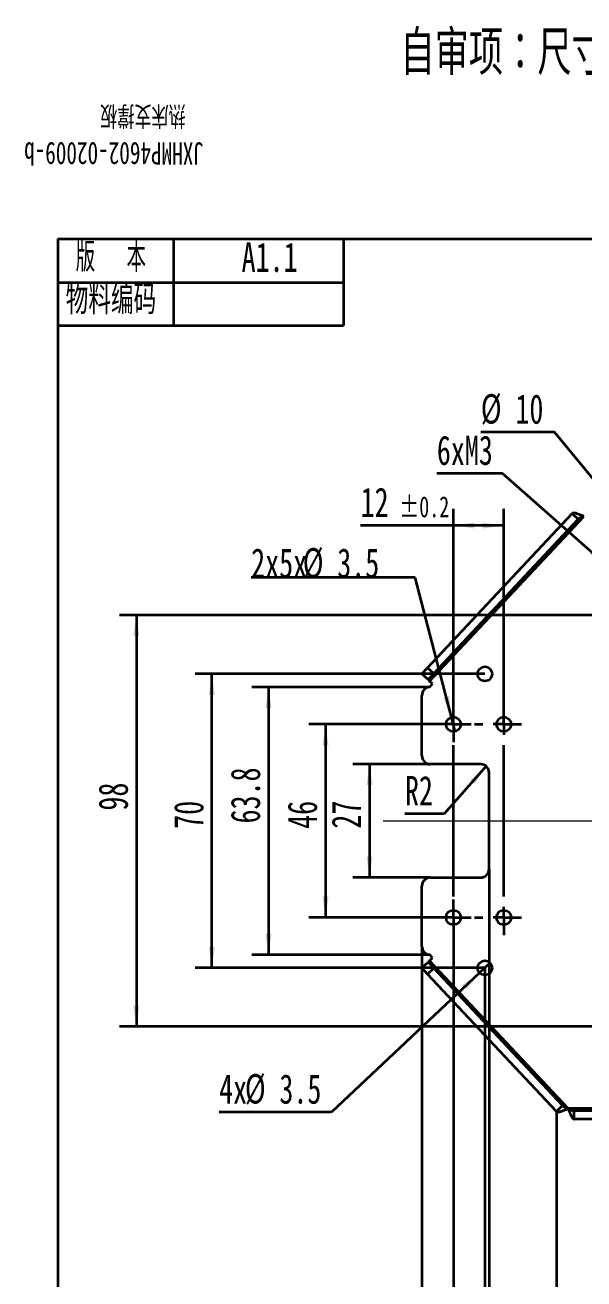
# Model space of a CAD drawing. Header units: millimetres. Extents: x 10 to 515, y -34 to 231.
# Drawn here: x 10.3 to 76.8, y 81.6 to 230.9 of the extents above; entities that cross this region are included whole.
import ezdxf

# ---------------------------------------------------------------- set-up
doc = ezdxf.new("R2010")
doc.units = ezdxf.units.MM
doc.linetypes.add('CENTERX2', pattern=[20.32, 12.7, -2.54, 2.54, -2.54])
doc.layers.add('FORMAT', color=7, linetype='Continuous', lineweight=35)
doc.layers.add('轮廓实线层', color=7, linetype='Continuous', lineweight=35)
doc.styles.add('SLDTEXTSTYLE0', font='TXT', dxfattribs={"width": 0.7, "bigfont": 'bigfont'})
doc.styles.add('SLDTEXTSTYLE1', font='TXT', dxfattribs={"width": 0.7})
doc.styles.add('SLDTEXTSTYLE26', font='TXT', dxfattribs={"width": 0.6, "bigfont": 'bigfont'})
doc.dimstyles.new('SLDDIMSTYLE1', dxfattribs={"dimtxt": 3.5, "dimasz": 2.5, "dimexe": 0, "dimexo": 0.0625, "dimgap": 0.875, "dimtad": 2, "dimlfac": 2, "dimrnd": 1e-09, "dimzin": 12, "dimdsep": 46, "dimtxsty": 'SLDTEXTSTYLE1', "dimsah": 1, "dimcen": 0.09, "dimadec": 0, "dimazin": 3, "dimtfac": 1, "dimtofl": 0, "dimtmove": 0, "dimatfit": 3, "dimfxl": 0, "dimfrac": 2, "dimtolj": 1, "dimtzin": 12, "dimarcsym": 0})
doc.dimstyles.new('SLDDIMSTYLE2', dxfattribs={"dimtxt": 3.5, "dimasz": 2.5, "dimexe": 0, "dimexo": 0.0625, "dimgap": 0.875, "dimtad": 0, "dimtih": 1, "dimtoh": 1, "dimlfac": 2, "dimrnd": 1e-09, "dimzin": 12, "dimdsep": 46, "dimtxsty": 'SLDTEXTSTYLE1', "dimblk1": 'NONE', "dimsah": 1, "dimcen": 0, "dimadec": 0, "dimazin": 3, "dimtfac": 1, "dimtmove": 0, "dimatfit": 3, "dimldrblk": 'NONE', "dimfxl": 0, "dimfrac": 2, "dimtolj": 1, "dimtzin": 12, "dimarcsym": 0})
doc.dimstyles.new('SLDDIMSTYLE3', dxfattribs={"dimtxt": 3.5, "dimasz": 2.5, "dimexe": 0, "dimexo": 0.0625, "dimgap": 0.875, "dimtad": 2, "dimlfac": 2, "dimrnd": 1e-09, "dimzin": 12, "dimdsep": 46, "dimtxsty": 'SLDTEXTSTYLE1', "dimsah": 1, "dimcen": 0.09, "dimadec": 0, "dimazin": 3, "dimtol": 1, "dimtp": 0.2, "dimtm": 0.2, "dimtfac": 1, "dimtdec": 1, "dimtofl": 0, "dimtmove": 0, "dimatfit": 3, "dimfxl": 0, "dimfrac": 2, "dimtolj": 1, "dimarcsym": 0})
doc.dimstyles.new('SLDDIMSTYLE4', dxfattribs={"dimtxt": 3.5, "dimasz": 2.5, "dimexe": 0, "dimexo": 0.0625, "dimgap": 0.875, "dimtad": 0, "dimtih": 1, "dimtoh": 1, "dimlfac": 2, "dimrnd": 1e-09, "dimzin": 12, "dimdsep": 46, "dimtxsty": 'SLDTEXTSTYLE1', "dimsah": 1, "dimcen": 0, "dimadec": 0, "dimazin": 3, "dimtfac": 1, "dimtofl": 0, "dimtmove": 1, "dimatfit": 3, "dimfxl": 0, "dimfrac": 2, "dimtolj": 1, "dimtzin": 12, "dimarcsym": 0})
doc.dimstyles.new('SLDDIMSTYLE5', dxfattribs={"dimtxt": 3.5, "dimasz": 2.5, "dimexe": 0, "dimexo": 0.0625, "dimgap": 0.875, "dimtad": 0, "dimtih": 1, "dimtoh": 1, "dimlfac": 2, "dimrnd": 1e-09, "dimzin": 12, "dimdsep": 46, "dimtxsty": 'SLDTEXTSTYLE1', "dimblk1": 'NONE', "dimsah": 1, "dimcen": 0, "dimadec": 0, "dimazin": 3, "dimtfac": 1, "dimtmove": 0, "dimatfit": 3, "dimldrblk": 'NONE', "dimfxl": 0, "dimfrac": 2, "dimtolj": 1, "dimtzin": 12, "dimarcsym": 0})
doc.dimstyles.new('SLDDIMSTYLE6', dxfattribs={"dimtxt": 3.5, "dimasz": 2.5, "dimexe": 0, "dimexo": 0.0625, "dimgap": 0.875, "dimtad": 2, "dimdec": 1, "dimlfac": 2, "dimrnd": 1e-09, "dimzin": 12, "dimdsep": 46, "dimtxsty": 'SLDTEXTSTYLE1', "dimsah": 1, "dimcen": 0.09, "dimadec": 0, "dimazin": 3, "dimtfac": 1, "dimtofl": 0, "dimtmove": 0, "dimatfit": 3, "dimfxl": 0, "dimfrac": 2, "dimtolj": 1, "dimtzin": 12, "dimarcsym": 0})
doc.dimstyles.new('SLDDIMSTYLE7', dxfattribs={"dimtxt": 3.5, "dimasz": 2.5, "dimexe": 0, "dimexo": 0.0625, "dimgap": 0.875, "dimtad": 0, "dimtih": 1, "dimtoh": 1, "dimlfac": 2, "dimrnd": 1e-09, "dimzin": 12, "dimdsep": 46, "dimtxsty": 'SLDTEXTSTYLE1', "dimblk1": 'NONE', "dimsah": 1, "dimcen": 0, "dimadec": 0, "dimazin": 3, "dimtfac": 1, "dimtmove": 0, "dimatfit": 3, "dimldrblk": 'NONE', "dimfxl": 0, "dimfrac": 2, "dimtolj": 1, "dimtzin": 12, "dimarcsym": 0})

# ---------------------------------------------------------------- blocks, each defined once
blk = doc.blocks.new('SW_NOTE_0_15')
at = {"layer": 'FORMAT', "color": 0, "attachment_point": 2, "rotation": 180}
for s, insert, char_height, style in [('热床支撑板', (-13.67, 1.12), 2.646, 'SLDTEXTSTYLE0'), ('JXHMP4602-02009-b', (-17.12, -3.41), 2.6458, 'SLDTEXTSTYLE1')]:
    blk.add_mtext(s, dxfattribs=dict(at, insert=insert, char_height=char_height, style=style))
blk = doc.blocks.new('_D')
at = {"layer": 'FORMAT'}
for p, q in [((58.53, 142.92), (49.29, 142.92)), ((51.29, 142.92), (51.29, 129.42)), ((58.53, 129.42), (49.29, 129.42))]:
    blk.add_line(p, q, dxfattribs=at)
for points in [[(51.29, 142.92), (50.94, 140.42), (51.64, 140.42)], [(51.29, 129.42), (51.64, 131.92), (50.94, 131.92)]]:
    blk.add_solid(points, dxfattribs=at)
at = {"layer": 'FORMAT', "insert": (46.78, 135.24), "char_height": 3.5, "attachment_point": 1, "rotation": 90, "style": 'SLDTEXTSTYLE1'}
blk.add_mtext('27', dxfattribs=at)
blk = doc.blocks.new('_D_3')
at = {"layer": 'FORMAT'}
for p, q in [((87.53, 160.67), (21.53, 160.67)), ((23.53, 160.67), (23.53, 111.67)), ((89.38, 111.67), (21.53, 111.67))]:
    blk.add_line(p, q, dxfattribs=at)
for points in [[(23.53, 160.67), (23.18, 158.17), (23.88, 158.17)], [(23.53, 111.67), (23.88, 114.17), (23.18, 114.17)]]:
    blk.add_solid(points, dxfattribs=at)
at = {"layer": 'FORMAT', "insert": (19.02, 137.39), "char_height": 3.5, "attachment_point": 1, "rotation": 90, "style": 'SLDTEXTSTYLE1'}
blk.add_mtext('98', dxfattribs=at)
blk = doc.blocks.new('_D_6')
at = {"layer": 'FORMAT'}
for p, q in [((73.32, 182.44), (64.54, 182.44)), ((89.69, 162.59), (73.32, 182.44)), ((92.87, 158.74), (89.69, 162.59))]:
    blk.add_line(p, q, dxfattribs=at)
blk.add_solid([(89.69, 162.59), (88.37, 164.75), (87.83, 164.3)], dxfattribs=at)
at = {"layer": 'FORMAT', "char_height": 3.5, "attachment_point": 1, "style": 'SLDTEXTSTYLE1'}
for s, insert in [('%%c', (64.54, 186.97)), ('10', (68.66, 186.95))]:
    blk.add_mtext(s, dxfattribs=dict(at, insert=insert))
blk = doc.blocks.new('_None')
blk = doc.blocks.new('_D_7')
at = {"layer": 'FORMAT'}
for p, q in [((59.15, 147.67), (44.06, 147.67)), ((46.06, 147.67), (46.06, 124.67)), ((59.15, 124.67), (44.06, 124.67))]:
    blk.add_line(p, q, dxfattribs=at)
for points in [[(46.06, 147.67), (45.71, 145.17), (46.41, 145.17)], [(46.06, 124.67), (46.41, 127.17), (45.71, 127.17)]]:
    blk.add_solid(points, dxfattribs=at)
at = {"layer": 'FORMAT', "insert": (41.54, 135.22), "char_height": 3.5, "attachment_point": 1, "rotation": 90, "style": 'SLDTEXTSTYLE1'}
blk.add_mtext('46', dxfattribs=at)
blk = doc.blocks.new('_D_8')
at = {"layer": 'FORMAT'}
for p, q in [((57.53, 121.22), (57.53, 54.56)), ((175.03, 121.22), (175.03, 54.56)), ((57.53, 56.56), (175.03, 56.56))]:
    blk.add_line(p, q, dxfattribs=at)
for points in [[(57.53, 56.56), (60.03, 56.21), (60.03, 56.91)], [(175.03, 56.56), (172.53, 56.91), (172.53, 56.21)]]:
    blk.add_solid(points, dxfattribs=at)
at = {"layer": 'FORMAT', "insert": (115.4, 61.08), "char_height": 3.5, "attachment_point": 1, "style": 'SLDTEXTSTYLE1'}
blk.add_mtext('235', dxfattribs=at)
blk = doc.blocks.new('_D_9')
at = {"layer": 'FORMAT'}
for p, q in [((61.28, 122.54), (61.28, 58.67)), ((171.28, 122.54), (171.28, 58.67)), ((61.28, 60.67), (171.28, 60.67))]:
    blk.add_line(p, q, dxfattribs=at)
for points in [[(61.28, 60.67), (63.78, 60.32), (63.78, 61.02)], [(171.28, 60.67), (168.78, 61.02), (168.78, 60.32)]]:
    blk.add_solid(points, dxfattribs=at)
at = {"layer": 'FORMAT', "attachment_point": 1, "style": 'SLDTEXTSTYLE1'}
for s, insert, char_height in [('220', (111.89, 65.18), 3.5), ('±0.2', (118.03, 64.14), 2.5)]:
    blk.add_mtext(s, dxfattribs=dict(at, insert=insert, char_height=char_height))
blk = doc.blocks.new('_D_11')
at = {"layer": 'FORMAT'}
for p, q in [((65.53, 130.42), (65.53, 67.74)), ((167.03, 130.42), (167.03, 67.74)), ((65.53, 69.74), (167.03, 69.74))]:
    blk.add_line(p, q, dxfattribs=at)
for points in [[(65.53, 69.74), (68.03, 69.39), (68.03, 70.09)], [(167.03, 69.74), (164.53, 70.09), (164.53, 69.39)]]:
    blk.add_solid(points, dxfattribs=at)
at = {"layer": 'FORMAT', "insert": (115.4, 74.25), "char_height": 3.5, "attachment_point": 1, "style": 'SLDTEXTSTYLE1'}
blk.add_mtext('203', dxfattribs=at)
blk = doc.blocks.new('_D_12')
at = {"layer": 'FORMAT'}
for p, q in [((65.19, 142.66), (60.16, 137.01)), ((60.16, 137.01), (55.51, 137.01))]:
    blk.add_line(p, q, dxfattribs=at)
blk.add_solid([(65.19, 142.66), (63.27, 141.03), (63.79, 140.56)], dxfattribs=at)
at = {"layer": 'FORMAT', "insert": (55.51, 141.52), "char_height": 3.5, "attachment_point": 1, "style": 'SLDTEXTSTYLE1'}
blk.add_mtext('R2', dxfattribs=at)
blk = doc.blocks.new('_D_13')
at = {"layer": 'FORMAT'}
for p, q in [((67.13, 177.53), (59.31, 177.53)), ((79.56, 166.58), (67.13, 177.53)), ((80.5, 165.75), (79.56, 166.58))]:
    blk.add_line(p, q, dxfattribs=at)
blk.add_solid([(79.56, 166.58), (77.92, 168.49), (77.45, 167.97)], dxfattribs=at)
at = {"layer": 'FORMAT', "insert": (59.31, 182.04), "char_height": 3.5, "attachment_point": 1, "style": 'SLDTEXTSTYLE1'}
blk.add_mtext('6xM3', dxfattribs=at)
blk = doc.blocks.new('_D_15')
at = {"layer": 'FORMAT'}
for p, q in [((58.46, 152.1), (37.27, 152.1)), ((39.27, 152.1), (39.27, 120.23)), ((58.46, 120.23), (37.27, 120.23))]:
    blk.add_line(p, q, dxfattribs=at)
for points in [[(39.27, 152.1), (38.92, 149.6), (39.62, 149.6)], [(39.27, 120.23), (39.62, 122.73), (38.92, 122.73)]]:
    blk.add_solid(points, dxfattribs=at)
at = {"layer": 'FORMAT', "insert": (34.76, 135.86), "char_height": 3.5, "attachment_point": 1, "rotation": 90, "style": 'SLDTEXTSTYLE1'}
blk.add_mtext('63.8', dxfattribs=at)
blk = doc.blocks.new('_D_18')
at = {"layer": 'FORMAT'}
for p, q in [((61.28, 149.79), (61.28, 173.33)), ((67.28, 147.67), (67.28, 173.33)), ((61.28, 171.33), (50.23, 171.33)), ((67.28, 171.33), (61.28, 171.33))]:
    blk.add_line(p, q, dxfattribs=at)
for points in [[(61.28, 171.33), (63.78, 170.98), (63.78, 171.68)], [(67.28, 171.33), (64.78, 171.68), (64.78, 170.98)]]:
    blk.add_solid(points, dxfattribs=at)
at = {"layer": 'FORMAT', "attachment_point": 1, "style": 'SLDTEXTSTYLE1'}
for s, insert, char_height in [('12', (50.23, 175.85), 3.5), ('±0.2', (54.83, 174.81), 2.5)]:
    blk.add_mtext(s, dxfattribs=dict(at, insert=insert, char_height=char_height))
blk = doc.blocks.new('_D_19')
at = {"layer": 'FORMAT'}
for p, q in [((56.71, 165.15), (37.2, 165.15)), ((61.06, 148.51), (56.71, 165.15)), ((61.5, 146.82), (61.06, 148.51))]:
    blk.add_line(p, q, dxfattribs=at)
blk.add_solid([(61.06, 148.51), (60.76, 151.02), (60.09, 150.84)], dxfattribs=at)
at = {"layer": 'FORMAT', "char_height": 3.5, "attachment_point": 1, "style": 'SLDTEXTSTYLE1'}
for s, insert in [('%%c', (43.34, 168.64)), ('2x5x', (37.2, 168.62)), ('3.5', (47.45, 168.62))]:
    blk.add_mtext(s, dxfattribs=dict(at, insert=insert))
blk = doc.blocks.new('_D_30')
at = {"layer": 'FORMAT'}
for p, q in [((65.03, 153.67), (30.52, 153.67)), ((32.52, 118.67), (32.52, 153.67)), ((65.03, 118.67), (30.52, 118.67))]:
    blk.add_line(p, q, dxfattribs=at)
for points in [[(32.52, 153.67), (32.17, 151.17), (32.87, 151.17)], [(32.52, 118.67), (32.87, 121.17), (32.17, 121.17)]]:
    blk.add_solid(points, dxfattribs=at)
at = {"layer": 'FORMAT', "insert": (28.01, 135.22), "char_height": 3.5, "attachment_point": 1, "rotation": 90, "style": 'SLDTEXTSTYLE1'}
blk.add_mtext('70', dxfattribs=at)
blk = doc.blocks.new('_D_31')
at = {"layer": 'FORMAT'}
for p, q in [((65.03, 118.67), (65.03, 62.95)), ((167.53, 118.67), (167.53, 62.95)), ((65.03, 64.95), (167.53, 64.95))]:
    blk.add_line(p, q, dxfattribs=at)
for points in [[(65.03, 64.95), (67.53, 64.6), (67.53, 65.3)], [(167.53, 64.95), (165.03, 65.3), (165.03, 64.6)]]:
    blk.add_solid(points, dxfattribs=at)
at = {"layer": 'FORMAT', "insert": (115.4, 69.46), "char_height": 3.5, "attachment_point": 1, "style": 'SLDTEXTSTYLE1'}
blk.add_mtext('205', dxfattribs=at)
blk = doc.blocks.new('_D_32')
at = {"layer": 'FORMAT'}
for p, q in [((64.39, 118.07), (46.75, 101.49)), ((65.67, 119.26), (64.39, 118.07)), ((46.75, 101.49), (33.38, 101.49))]:
    blk.add_line(p, q, dxfattribs=at)
blk.add_solid([(64.39, 118.07), (62.33, 116.61), (62.81, 116.1)], dxfattribs=at)
at = {"layer": 'FORMAT', "char_height": 3.5, "attachment_point": 1, "style": 'SLDTEXTSTYLE1'}
for s, insert in [('%%c', (36.45, 106.02)), ('4x', (33.38, 106)), ('3.5', (40.56, 106))]:
    blk.add_mtext(s, dxfattribs=dict(at, insert=insert))
blk = doc.blocks.new('_D_35')
at = {"layer": 'FORMAT'}
for p, q in [((73.55, 101.58), (73.55, 72.34)), ((159.01, 101.58), (159.01, 72.34)), ((73.55, 74.34), (159.01, 74.34))]:
    blk.add_line(p, q, dxfattribs=at)
for points in [[(73.55, 74.34), (76.05, 73.99), (76.05, 74.69)], [(159.01, 74.34), (156.51, 74.69), (156.51, 73.99)]]:
    blk.add_solid(points, dxfattribs=at)
at = {"layer": 'FORMAT', "insert": (115.17, 78.85), "char_height": 3.5, "attachment_point": 1, "style": 'SLDTEXTSTYLE1'}
blk.add_mtext('170.9', dxfattribs=at)
blk = doc.blocks.new('SW_CENTERMARKSYMBOL_0')
at = {"layer": 'FORMAT', "color": 0}
for p, q in [((0, 1.25), (0, 2.125)), ((-1.25, 0), (-2.125, 0)), ((0, 0), (-1.25, 0)), ((0, 0), (0, 1.25)), ((0, 0), (0, -1.25)), ((0, 0), (1.25, 0)), ((1.25, 0), (2.125, 0)), ((0, -1.25), (0, -2.125))]:
    blk.add_line(p, q, dxfattribs=at)
blk = doc.blocks.new('SW_CENTERMARKSYMBOL_3')
at = {"layer": 'FORMAT', "color": 0}
for p, q in [((0, 1.25), (0, 2.125)), ((-1.25, 0), (-2.125, 0)), ((0, 0), (-1.25, 0)), ((0, 0), (0, 1.25)), ((0, 0), (0, -1.25)), ((0, 0), (1.25, 0)), ((1.25, 0), (2.125, 0)), ((0, -1.25), (0, -2.125))]:
    blk.add_line(p, q, dxfattribs=at)
blk = doc.blocks.new('SW_CENTERMARKSYMBOL_11')
at = {"layer": 'FORMAT', "color": 0}
for p, q in [((0, 1.25), (0, 2.125)), ((6, 1.25), (6, 2.125)), ((-1.25, 0), (-2.125, 0)), ((0, 0), (-1.25, 0)), ((0, 0), (0, 1.25)), ((0, 0), (0, -1.25)), ((0, 0), (1.25, 0)), ((2.5, 0), (3.5, 0)), ((6, 0), (4.75, 0)), ((6, 0), (6, 1.25)), ((6, 0), (6, -1.25)), ((6, 0), (7.25, 0)), ((7.25, 0), (8.125, 0)), ((0, -20.5), (0, -2.5)), ((6, -20.5), (6, -2.5)), ((0, -23), (0, -21.75)), ((6, -23), (6, -21.75)), ((-1.25, -23), (-2.125, -23)), ((0, -23), (-1.25, -23)), ((0, -23), (0, -24.25)), ((0, -23), (1.25, -23)), ((2.5, -23), (3.5, -23)), ((6, -23), (4.75, -23)), ((6, -23), (6, -24.25)), ((6, -23), (7.25, -23)), ((7.25, -23), (8.125, -23)), ((0, -24.25), (0, -25.125)), ((6, -24.25), (6, -25.125))]:
    blk.add_line(p, q, dxfattribs=at)

msp = doc.modelspace()

# ---------------------------------------------------------------- linework, layer by layer
at = {"color": 7, "linetype": 'Continuous', "lineweight": 35}
for p, q in [((58.2126364, 154.3949276), (75.4233647, 172.7530378)), ((58.4406168, 152.810464), (76.8202353, 172.4153904)), ((58.9421736, 153.7109865), (76.1529019, 172.0690967)), ((75.4233647, 172.7530378), (76.1529019, 172.0690967)), ((57.5286952, 153.6653904), (58.2126364, 154.3949276)), ((58.2126364, 154.3949276), (58.9421736, 153.7109865)), ((58.2582325, 152.9814493), (57.5286952, 153.6653904)), ((58.9421736, 153.7109865), (58.2582325, 152.9814493)), ((58.2582325, 152.9814493), (58.4406168, 152.810464)), ((58.8053854, 152.4684934), (58.4406168, 152.810464)), ((58.4634148, 152.1037248), (58.8053854, 152.4684934)), ((57.5286952, 143.9153904), (57.5286952, 151.1058579)), ((64.5286952, 142.9153904), (58.5286952, 142.9153904)), ((65.5286952, 130.4153904), (65.5286952, 141.9153904)), ((57.5286952, 121.224923), (57.5286952, 128.4153904)), ((58.5286952, 129.4153904), (64.5286952, 129.4153904)), ((58.4406168, 119.5203168), (58.2582325, 119.3493316)), ((58.4406168, 119.5203168), (58.8053854, 119.8622874)), ((74.9452353, 101.9153904), (58.4406168, 119.5203168)), ((58.8053854, 119.8622874), (58.4634148, 120.227056)), ((57.5286952, 118.6653904), (58.2582325, 119.3493316)), ((58.2126364, 117.9358532), (57.5286952, 118.6653904)), ((58.9421736, 118.6197944), (58.2126364, 117.9358532)), ((73.5483647, 101.577743), (58.2126364, 117.9358532)), ((58.2582325, 119.3493316), (58.9421736, 118.6197944)), ((74.2779019, 102.2616842), (58.9421736, 118.6197944)), ((73.5483647, 101.577743), (74.2779019, 102.2616842)), ((104.2786952, 101.9153904), (74.9452353, 101.9153904)), ((75.6542862, 100.6653904), (75.6542862, 101.6653904)), ((104.0286952, 101.6653904), (75.6542862, 101.6653904)), ((104.0286952, 100.6653904), (75.6542862, 100.6653904))]:
    msp.add_line(p, q, dxfattribs=at)
for centre in [(65.0286952, 153.6653904), (61.2786952, 147.6653904), (67.2786952, 147.6653904), (61.2786952, 124.6653904), (67.2786952, 124.6653904), (65.0286952, 118.6653904)]:
    msp.add_circle(centre, 0.875, dxfattribs=at)
for centre, start, end in [((58.5286952, 151.1058579), 93.742956357, 180), ((58.5286952, 143.9153904), 180, 270), ((64.5286952, 141.9153904), 0, 90), ((64.5286952, 130.4153904), 270, 0), ((58.5286952, 128.4153904), 90, 180), ((58.5286952, 121.224923), 180, 266.257043643)]:
    msp.add_arc(centre, 1, start, end, dxfattribs=at)
for points, knots in [([(76.8202353, 172.4153904), (76.6589498, 172.4848406), (76.5028343, 172.552089), (76.2747643, 172.6433506), (76.2021659, 172.6711823), (76.0631076, 172.7209431), (75.9961103, 172.7430272), (75.8707547, 172.7792358), (75.8129856, 172.7932346), (75.7065383, 172.812332), (75.6574445, 172.8173946), (75.5712774, 172.8171678), (75.5339642, 172.8120198), (75.4702199, 172.7909113), (75.4437609, 172.7747938), (75.4233647, 172.7530378)], [0, 0, 0, 0, 0.25, 0.25, 0.375, 0.375, 0.5, 0.5, 0.625, 0.625, 0.75, 0.75, 0.875, 0.875, 1, 1, 1, 1]), ([(76.8202353, 172.4153904), (76.7553995, 172.3944887), (76.6916022, 172.3739009), (76.5673249, 172.3292943), (76.5063071, 172.3050355), (76.3914338, 172.2503474), (76.3380251, 172.2202005), (76.2392468, 172.1514563), (76.1936596, 172.1125716), (76.1529019, 172.0690967)], [0, 0, 0, 0, 0.25, 0.25, 0.5, 0.5, 0.75, 0.75, 1, 1, 1, 1]), ([(73.5483647, 101.577743), (73.5891572, 101.534231), (73.6518066, 101.5138549), (73.7819666, 101.513326), (73.8301535, 101.518272), (73.9362953, 101.5371735), (73.9948038, 101.5512993), (74.1200709, 101.587425), (74.1860801, 101.6091489), (74.3251699, 101.6588486), (74.3990701, 101.6871672), (74.5497706, 101.7474405), (74.6266492, 101.7793851), (74.7838738, 101.8459143), (74.8645925, 101.8806654), (74.9452353, 101.9153904)], [0, 0, 0, 0, 0.25, 0.25, 0.375, 0.375, 0.5, 0.5, 0.625, 0.625, 0.75, 0.75, 0.875, 0.875, 1, 1, 1, 1]), ([(74.2779019, 102.2616842), (74.3186596, 102.2182092), (74.3635448, 102.1798914), (74.4620859, 102.111157), (74.5162898, 102.0805102), (74.6311515, 102.0258113), (74.6912208, 102.0019087), (74.8156377, 101.9572007), (74.8803994, 101.9362922), (74.9452353, 101.9153904)], [0, 0, 0, 0, 0.25, 0.25, 0.5, 0.5, 0.75, 0.75, 1, 1, 1, 1]), ([(74.9452353, 101.9153904), (75.0048786, 101.7502268), (75.0625922, 101.5903408), (75.1519999, 101.3615377), (75.1813486, 101.2895392), (75.240154, 101.1540576), (75.2698651, 101.0900763), (75.3291853, 100.9738602), (75.3584833, 100.9221412), (75.4173547, 100.8314224), (75.4472387, 100.7921442), (75.5063374, 100.7294371), (75.5356131, 100.7057367), (75.5946098, 100.6736698), (75.6244645, 100.6653904), (75.6542862, 100.6653904)], [0, 0, 0, 0, 0.25, 0.25, 0.375, 0.375, 0.5, 0.5, 0.625, 0.625, 0.75, 0.75, 0.875, 0.875, 1, 1, 1, 1]), ([(74.9452353, 101.9153904), (75.0048277, 101.8823859), (75.0634808, 101.8499242), (75.1810214, 101.7897676), (75.2404517, 101.7618444), (75.3589152, 101.7154435), (75.4174369, 101.6970986), (75.535147, 101.6720531), (75.5946937, 101.6653904), (75.6542862, 101.6653904)], [0, 0, 0, 0, 0.25, 0.25, 0.5, 0.5, 0.75, 0.75, 1, 1, 1, 1])]:
    msp.add_open_spline(points, degree=3, knots=knots, dxfattribs=at)
at = {"layer": 'FORMAT', "lineweight": 25}
for p, q in [((27.935568, 205.4508454), (14.185568, 205.4508454)), ((14.185568, 205.4508454), (14.185568, 200.2769667)), ((27.935568, 205.4508454), (27.935568, 200.2769667)), ((27.935568, 200.2769667), (14.185568, 200.2769667))]:
    msp.add_line(p, q, dxfattribs=at)
at = {"layer": 'FORMAT'}
for p, q in [((27.935568, 205.4508454), (27.935568, 195.1317102)), ((48.1787214, 205.4508454), (48.1787214, 195.1317102)), ((14.185568, 200.2769667), (48.1787214, 200.2769667)), ((14.185568, 195.1317102), (48.1787214, 195.1317102))]:
    msp.add_line(p, q, dxfattribs=at)
at = {"layer": 'FORMAT', "linetype": 'CENTERX2', "lineweight": 18, "ltscale": 2.5}
msp.add_line((52.9165743, 136.1653904), (175.8522581, 136.1653904), dxfattribs=at)
at = {"layer": '轮廓实线层'}
for q in [(291.185568, 205.4508454), (14.185568, 5.4508454)]:
    msp.add_line((14.185568, 205.4508454), q, dxfattribs=at)

# ---------------------------------------------------------------- block references
at = {"layer": 'FORMAT'}
for name, p in [('SW_NOTE_0_15', (37.9875124, 217.7071797)), ('SW_CENTERMARKSYMBOL_3', (61.2786952, 147.6653904)), ('SW_CENTERMARKSYMBOL_11', (61.2786952, 147.6653904)), ('SW_CENTERMARKSYMBOL_0', (61.2786952, 124.6653904))]:
    msp.add_blockref(name, p, dxfattribs=at)

# ---------------------------------------------------------------- texts
for s, insert, char_height, attachment_point, style in [('自审项：尺寸、公差（形位公差）、技术要求、材料、表面处理、粗糙度', (120.1700973, 230.256535), 5.291666667, 2, 'SLDTEXTSTYLE0'), ('版  本', (16.3148449, 205.0298521), 3.5, 1, 'SLDTEXTSTYLE26'), ('A1.1', (39.3950675, 205.0298521), 3.5, 2, 'SLDTEXTSTYLE1'), ('物料编码', (15.1178318, 199.9772987), 3.5, 1, 'SLDTEXTSTYLE0')]:
    msp.add_mtext(s, dxfattribs=dict(at, insert=insert, char_height=char_height, attachment_point=attachment_point, style=style))

# ---------------------------------------------------------------- dimensions: what is measured, and where the dimension line sits
dim = msp.add_diameter_dim_2p(p1=(92.8694511, 158.736791), p2=(89.6879394, 162.5939899), dimstyle='SLDDIMSTYLE2', dxfattribs=at)
dim.commit()
dim.dimension.update_dxf_attribs({"geometry": '_D_6', "text_midpoint": (68.1368069, 185.1259229), "dimtype": 163})
dim = msp.add_diameter_dim_2p(p1=(80.4975983, 165.7521654), p2=(79.5597922, 166.5786155), text='6xM3', dimstyle='SLDDIMSTYLE5', override={"dimpost": '<>'}, dxfattribs=at)
dim.commit()
dim.dimension.update_dxf_attribs({"geometry": '_D_13', "text_midpoint": (62.4294896, 179.6954988), "dimtype": 163})
for base, p1, p2, dimstyle, picture, middle in [((61.2786952, 171.3345621), (67.2786952, 147.6653904), (61.2786952, 149.7903904), 'SLDDIMSTYLE3', '_D_18', (55.2652362, 171.3345621)), ((167.0286952, 69.738133), (65.5286952, 130.4153904), (167.0286952, 130.4153904), 'SLDDIMSTYLE1', '_D_11', (117.7010833, 69.738133)), ((171.2786952, 60.6653904), (61.2786952, 122.5403904), (171.2786952, 122.5403904), 'SLDDIMSTYLE3', '_D_9', (117.7010833, 60.6653904)), ((175.0286952, 56.5641459), (57.5286952, 121.224923), (175.0286952, 121.224923), 'SLDDIMSTYLE1', '_D_8', (117.7010833, 56.5641459)), ((167.5286952, 64.9454883), (65.0286952, 118.6653904), (167.5286952, 118.6653904), 'SLDDIMSTYLE1', '_D_31', (117.7010833, 64.9454883)), ((159.0090258, 74.3401652), (73.5483647, 101.577743), (159.0090258, 101.577743), 'SLDDIMSTYLE6', '_D_35', (119.0038849, 74.3401652))]:
    dim = msp.add_linear_dim(base=base, p1=p1, p2=p2, dimstyle=dimstyle, dxfattribs=at)
    dim.commit()
    dim.dimension.update_dxf_attribs({"geometry": picture, "text_midpoint": middle, "dimtype": 160})
for p1, p2, text, dimstyle, picture, middle in [((61.5000615, 146.8188551), (61.057329, 148.5119257), '2x5x<>  ', 'SLDDIMSTYLE7', '_D_19', (46.1612286, 166.7948964)), ((65.6663636, 119.2645599), (64.3910269, 118.066221), '4x<>', 'SLDDIMSTYLE2', '_D_32', (39.2713148, 104.1768121))]:
    dim = msp.add_diameter_dim_2p(p1=p1, p2=p2, text=text, dimstyle=dimstyle, dxfattribs=at)
    dim.commit()
    dim.dimension.update_dxf_attribs({"geometry": picture, "text_midpoint": middle, "dimtype": 163})
for base, p1, p2, dimstyle, picture, middle in [((23.5286952, 111.6653904), (87.5286952, 160.6653904), (89.3786952, 111.6653904), 'SLDDIMSTYLE1', '_D_3', (23.5286952, 138.9211723)), ((32.519715, 153.6653904), (65.0286952, 118.6653904), (65.0286952, 153.6653904), 'SLDDIMSTYLE1', '_D_30', (32.519715, 136.7555472)), ((39.2713148, 120.227056), (58.4634148, 152.1037248), (58.4634148, 120.227056), 'SLDDIMSTYLE6', '_D_15', (39.2713148, 138.9211723)), ((46.0550126, 124.6653904), (59.1536952, 147.6653904), (59.1536952, 124.6653904), 'SLDDIMSTYLE1', '_D_7', (46.0550126, 136.7555472)), ((51.2904944, 129.4153904), (58.5286952, 142.9153904), (58.5286952, 129.4153904), 'SLDDIMSTYLE1', '_D', (51.2904944, 136.7782455))]:
    dim = msp.add_linear_dim(base=base, p1=p1, p2=p2, angle=90, dimstyle=dimstyle, dxfattribs=at)
    dim.commit()
    dim.dimension.update_dxf_attribs({"geometry": picture, "text_midpoint": middle, "dimtype": 160})
dim = msp.add_radius_dim(center=(64.5286952, 141.9153904), mpoint=(65.1931989, 142.6626755), dimstyle='SLDDIMSTYLE4', dxfattribs=at)
dim.commit()
dim.dimension.update_dxf_attribs({"geometry": '_D_12', "text_midpoint": (57.0415655, 139.1711723), "dimtype": 164})

doc.saveas('drawing.dxf')
